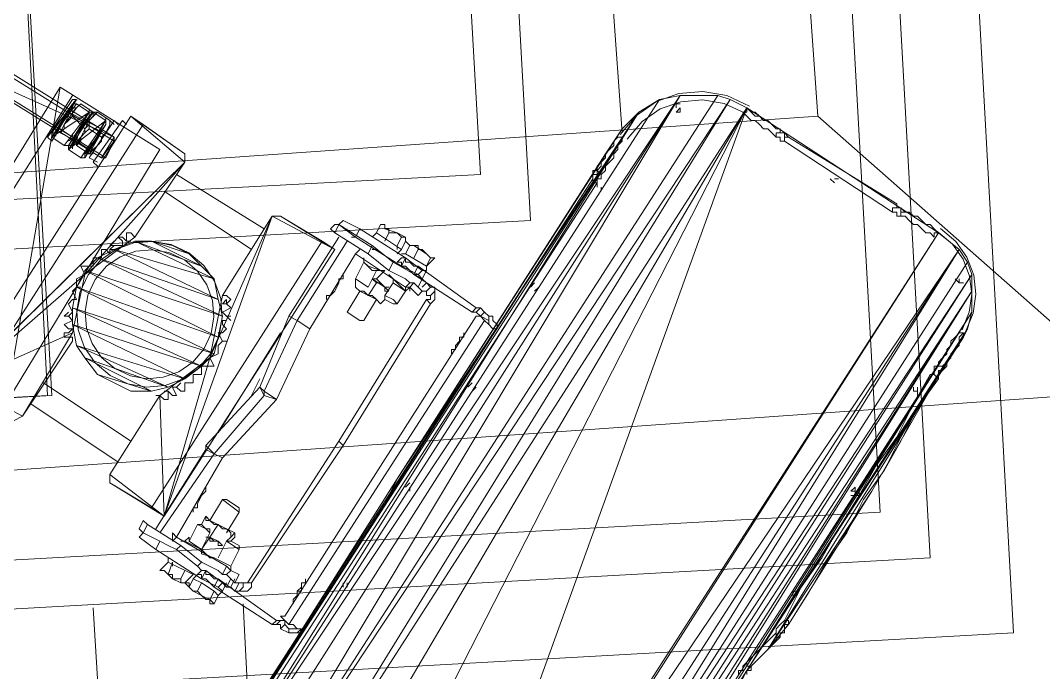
# Paper-space layout '01 Roof Support Layout' of a CAD drawing. Header units: millimetres. Extents: x 5 to 415, y 5 to 292.
# Drawn here: x 251.57 to 266.32, y 62.21 to 71.6 of the extents above; entities that cross this region are included whole.
import ezdxf

# ---------------------------------------------------------------- set-up
doc = ezdxf.new("R2010")
doc.units = ezdxf.units.MM
doc.layers.add('EXISTING', color=7, linetype='Continuous')

# ---------------------------------------------------------------- blocks, each defined once
blk = doc.blocks.new('SHEET_01')
at = {"layer": 'EXISTING', "color": 254, "linetype": 'Continuous', "lineweight": 13}
for p, q in [((263.06, 70.22), (250.58, 248.36)), ((260.24, 69.98), (247.76, 248.18)), ((256.28, 236.78), (265.88, 62.78)), ((255.14, 235.58), (264.68, 63.86)), ((254.48, 234.8), (263.96, 64.52)), ((248.72, 125.66), (252.02, 66.2)), ((257.9, 87.14), (258.92, 68.72)), ((257.24, 86.36), (258.2, 69.38)), ((251.6, 73.28), (251.96, 66.2)), ((250.7, 71.3), (252.92, 69.92)), ((252.92, 69.92), (250.52, 71)), ((250.52, 71), (252.74, 69.62)), ((252.74, 69.62), (250.52, 71)), ((249.92, 67.04), (252.14, 70.64)), ((252.14, 70.64), (249.92, 67.04)), ((251.36, 66.08), (252.14, 70.64)), ((251.48, 70.76), (252.92, 69.86)), ((252.14, 70.64), (253.58, 69.74)), ((250.04, 66.92), (252.32, 70.52)), ((251.36, 70.52), (252.8, 69.62)), ((261.08, 70.52), (253.64, 59.36)), ((253.64, 59.36), (261.08, 70.52)), ((261.08, 70.52), (253.7, 58.94)), ((253.88, 58.52), (261.08, 70.52)), ((261.62, 70.52), (253.88, 58.52)), ((261.061, 70.549), (260.736, 70.433)), ((260.78, 70.46), (261.08, 70.52)), ((261.405, 70.579), (261.061, 70.549)), ((261.08, 70.52), (261.62, 70.52)), ((261.75, 70.52), (261.405, 70.579)), ((261.8, 70.46), (261.62, 70.52)), ((261.62, 70.52), (261.8, 70.46)), ((262.078, 70.367), (261.75, 70.52)), ((252.38, 70.46), (251.96, 69.92)), ((251.96, 69.92), (252.32, 70.46)), ((252.02, 69.86), (252.38, 70.46)), ((252.38, 70.46), (252.02, 69.86)), ((252.02, 69.92), (252.38, 70.4)), ((252.32, 70.4), (252.02, 69.92)), ((252.38, 70.4), (252.02, 69.92)), ((252.02, 69.92), (252.32, 70.4)), ((252.02, 69.98), (252.32, 70.4)), ((252.32, 70.4), (252.02, 69.98)), ((252.08, 69.98), (252.32, 70.4)), ((252.32, 70.4), (252.08, 69.98)), ((252.32, 70.34), (252.2, 70.1)), ((252.2, 70.1), (252.38, 70.34)), ((252.32, 70.46), (252.38, 70.46)), ((252.38, 70.4), (252.32, 70.4)), ((252.324, 70.398), (252.32, 70.376)), ((252.32, 70.376), (252.321, 70.354)), ((252.38, 70.34), (252.32, 70.34)), ((252.38, 70.34), (252.32, 70.28)), ((252.334, 70.418), (252.324, 70.398)), ((252.347, 70.434), (252.334, 70.418)), ((252.365, 70.448), (252.347, 70.434)), ((252.386, 70.457), (252.365, 70.448)), ((252.44, 70.4), (252.38, 70.34)), ((252.38, 70.34), (252.44, 70.4)), ((252.38, 70.4), (252.56, 70.28)), ((252.62, 70.28), (252.44, 70.4)), ((253.64, 59.36), (260.78, 70.46)), ((253.88, 58.52), (261.8, 70.46)), ((261.8, 70.46), (254.24, 58.22)), ((254.24, 58.22), (262.04, 70.34)), ((262.04, 70.34), (254.24, 58.22)), ((262.04, 70.34), (254.72, 57.92)), ((255.44, 57.44), (262.04, 70.34)), ((262.04, 70.34), (257, 56.42)), ((260.736, 70.433), (260.447, 70.234)), ((260.78, 70.46), (260.48, 70.28)), ((260.48, 70.28), (260.78, 70.46)), ((261.087, 70.431), (260.791, 70.326)), ((261.08, 70.4), (261.02, 70.4)), ((261.02, 70.4), (261.02, 70.34)), ((261.02, 70.28), (261.08, 70.34)), ((261.08, 70.34), (261.08, 70.28)), ((261.08, 70.34), (261.08, 70.34)), ((261.4, 70.459), (261.087, 70.431)), ((261.714, 70.405), (261.4, 70.459)), ((262.014, 70.266), (261.714, 70.405)), ((262.04, 70.34), (261.8, 70.46)), ((261.8, 70.46), (262.04, 70.34)), ((264.8, 68.54), (262.04, 70.34)), ((262.04, 70.34), (264.8, 68.54)), ((262.1, 70.28), (262.04, 70.34)), ((262.04, 70.28), (262.04, 70.34)), ((262.04, 70.34), (262.1, 70.28)), ((84.92, 57.74), (263.06, 70.22)), ((253.16, 70.22), (250.7, 66.38)), ((250.7, 66.38), (253.16, 70.22)), ((252.56, 70.28), (252.02, 69.92)), ((252.199, 70.216), (252.175, 70.172)), ((252.228, 70.256), (252.199, 70.216)), ((252.2, 69.8), (252.56, 70.28)), ((252.56, 70.28), (252.2, 69.8)), ((252.261, 70.293), (252.228, 70.256)), ((252.26, 69.74), (252.62, 70.28)), ((252.56, 70.28), (252.26, 69.74)), ((252.62, 70.28), (252.26, 69.74)), ((252.26, 69.8), (252.56, 70.28)), ((252.56, 70.28), (252.26, 69.8)), ((252.26, 70.28), (252.5, 70.16)), ((252.26, 70.16), (252.32, 70.22)), ((252.26, 69.8), (252.56, 70.22)), ((252.56, 70.22), (252.26, 69.8)), ((252.3, 70.325), (252.261, 70.293)), ((252.32, 70.28), (252.32, 70.22)), ((252.32, 70.22), (252.5, 70.04)), ((252.32, 69.8), (252.56, 70.22)), ((252.56, 70.22), (252.32, 69.8)), ((252.494, 70.223), (252.515, 70.232)), ((252.515, 70.232), (252.533, 70.246)), ((252.533, 70.246), (252.546, 70.262)), ((252.546, 70.262), (252.556, 70.282)), ((252.556, 70.282), (252.56, 70.304)), ((252.56, 70.304), (252.558, 70.326)), ((252.56, 70.16), (252.68, 70.28)), ((252.62, 70.28), (252.56, 70.28)), ((252.56, 70.22), (252.56, 70.28)), ((252.62, 70.22), (252.56, 70.16)), ((252.564, 70.218), (252.56, 70.196)), ((252.56, 70.196), (252.561, 70.173)), ((252.574, 70.238), (252.564, 70.218)), ((252.587, 70.254), (252.574, 70.238)), ((252.605, 70.268), (252.587, 70.254)), ((252.626, 70.277), (252.605, 70.268)), ((252.68, 70.28), (252.62, 70.22)), ((252.62, 70.28), (252.62, 70.22)), ((252.68, 70.28), (252.62, 70.28)), ((252.62, 70.28), (252.8, 70.16)), ((252.68, 70.28), (252.86, 70.16)), ((252.8, 70.184), (252.798, 70.206)), ((253.94, 69.56), (253.16, 70.22)), ((253.16, 70.22), (253.94, 69.68)), ((253.16, 70.22), (253.34, 70.1)), ((260.48, 70.28), (253.64, 59.36)), ((253.7, 59.78), (260.48, 70.28)), ((260.48, 70.28), (257, 65)), ((260.447, 70.234), (260.213, 69.958)), ((260.24, 70.04), (260.48, 70.28)), ((260.791, 70.326), (260.528, 70.145)), ((261.08, 70.28), (261.02, 70.28)), ((262.04, 70.22), (261.98, 70.28)), ((261.98, 70.28), (262.04, 70.28)), ((262.1, 70.16), (262.04, 70.22)), ((262.16, 70.28), (262.1, 70.28)), ((262.1, 70.28), (262.16, 70.22)), ((262.22, 70.22), (262.16, 70.28)), ((262.16, 70.22), (262.22, 70.22)), ((262.28, 70.16), (262.22, 70.22)), ((262.22, 70.22), (262.28, 70.16)), ((263.06, 70.22), (267.56, 66.26)), ((253.34, 70.1), (250.88, 66.26)), ((252.14, 69.98), (252.2, 70.1)), ((252.14, 69.98), (252.2, 70.04)), ((252.14, 70.04), (252.32, 69.92)), ((252.158, 70.126), (252.146, 70.077)), ((252.175, 70.172), (252.158, 70.126)), ((252.2, 70.1), (252.26, 70.16)), ((252.2, 70.1), (252.2, 70.04)), ((252.2, 70.04), (252.2, 70.1)), ((252.8, 70.16), (252.26, 69.74)), ((252.412, 70.004), (252.441, 70.044)), ((252.468, 70.076), (252.439, 70.036)), ((252.44, 69.92), (252.56, 70.16)), ((252.56, 70.16), (252.44, 69.92)), ((252.44, 69.62), (252.8, 70.16)), ((252.8, 70.16), (252.44, 69.62)), ((252.441, 70.044), (252.465, 70.088)), ((252.465, 70.088), (252.482, 70.134)), ((252.501, 70.113), (252.468, 70.076)), ((252.482, 70.134), (252.494, 70.183)), ((252.5, 69.62), (252.8, 70.16)), ((252.8, 70.16), (252.5, 69.62)), ((252.5, 70.16), (252.74, 70.04)), ((252.5, 70.04), (252.56, 70.1)), ((252.5, 69.68), (252.8, 70.1)), ((252.8, 70.1), (252.5, 69.68)), ((252.5, 69.62), (252.8, 70.1)), ((252.8, 70.1), (252.5, 69.62)), ((252.5, 69.98), (252.56, 70.04)), ((252.5, 70.04), (252.5, 69.98)), ((252.54, 70.145), (252.501, 70.113)), ((252.92, 70.16), (252.56, 69.62)), ((252.56, 70.1), (252.56, 70.16)), ((252.56, 70.16), (252.56, 70.1)), ((252.56, 70.1), (252.56, 70.04)), ((252.8, 70.1), (252.56, 69.68)), ((252.56, 70.04), (252.74, 69.92)), ((253.04, 70.16), (252.62, 69.56)), ((252.722, 70.014), (252.734, 70.063)), ((252.734, 70.103), (252.755, 70.112)), ((252.755, 70.112), (252.773, 70.125)), ((252.773, 70.125), (252.786, 70.142)), ((252.786, 70.142), (252.796, 70.162)), ((252.796, 70.162), (252.8, 70.184)), ((252.8, 70.16), (252.8, 70.1)), ((252.86, 70.1), (252.8, 69.98)), ((252.86, 70.16), (252.86, 70.1)), ((252.86, 70.16), (252.92, 70.1)), ((252.98, 70.1), (252.92, 70.16)), ((253.1, 70.1), (253.04, 70.16)), ((253.34, 70.1), (253.94, 69.68)), ((260.24, 70.04), (257, 65)), ((257, 65), (260.24, 70.04)), ((260, 69.68), (260.24, 70.04)), ((260.528, 70.145), (260.314, 69.893)), ((262.16, 70.16), (262.1, 70.16)), ((262.22, 70.1), (262.16, 70.16)), ((262.28, 70.04), (262.22, 70.1)), ((262.34, 70.16), (262.28, 70.16)), ((262.28, 70.16), (262.34, 70.16)), ((262.34, 70.04), (262.28, 70.04)), ((262.4, 70.1), (262.34, 70.16)), ((262.34, 70.16), (262.4, 70.1)), ((262.4, 69.98), (262.34, 70.04)), ((262.46, 70.04), (262.4, 70.1)), ((262.4, 70.1), (262.46, 70.04)), ((262.52, 70.04), (262.46, 70.04)), ((262.46, 70.04), (262.52, 70.04)), ((262.52, 70.04), (262.52, 69.98)), ((262.52, 69.98), (262.52, 70.04)), ((251.96, 69.92), (252.02, 69.86)), ((252.02, 69.98), (252.02, 69.98)), ((252.02, 69.92), (252.02, 69.98)), ((252.02, 69.98), (252.08, 69.98)), ((252.02, 69.92), (252.2, 69.8)), ((252.02, 69.92), (252.02, 69.92)), ((252.08, 69.98), (252.08, 69.98)), ((252.084, 69.978), (252.08, 69.956)), ((252.08, 69.956), (252.082, 69.934)), ((252.094, 69.998), (252.084, 69.978)), ((252.107, 70.014), (252.094, 69.998)), ((252.125, 70.028), (252.107, 70.014)), ((252.146, 70.037), (252.125, 70.028)), ((252.38, 69.86), (252.14, 69.98)), ((252.293, 69.886), (252.306, 69.902)), ((252.306, 69.902), (252.316, 69.922)), ((252.316, 69.922), (252.32, 69.944)), ((252.32, 69.944), (252.319, 69.966)), ((252.34, 69.935), (252.379, 69.967)), ((252.379, 69.967), (252.412, 70.004)), ((252.38, 69.8), (252.44, 69.92)), ((252.44, 69.92), (252.38, 69.8)), ((252.44, 69.92), (252.38, 69.86)), ((252.398, 69.946), (252.386, 69.897)), ((252.415, 69.992), (252.398, 69.946)), ((252.439, 70.036), (252.415, 69.992)), ((252.44, 69.92), (252.5, 69.98)), ((252.5, 69.98), (252.44, 69.92)), ((252.44, 69.86), (252.44, 69.92)), ((252.652, 69.884), (252.681, 69.924)), ((252.681, 69.924), (252.705, 69.968)), ((252.705, 69.968), (252.722, 70.014)), ((252.8, 69.98), (252.74, 69.92)), ((252.74, 69.92), (252.74, 69.86)), ((252.74, 69.62), (252.92, 69.92)), ((252.92, 69.92), (252.74, 69.62)), ((252.92, 69.92), (252.92, 69.86)), ((260.18, 69.92), (260.12, 69.86)), ((260.12, 69.86), (260.18, 69.92)), ((260.18, 69.92), (260.24, 69.92)), ((260.24, 69.92), (260.24, 69.86)), ((262.46, 69.92), (262.4, 69.98)), ((262.52, 69.98), (262.46, 69.98)), ((262.46, 69.98), (262.46, 69.92)), ((262.52, 69.92), (262.46, 69.92)), ((262.58, 69.98), (262.52, 69.98)), ((262.52, 69.98), (262.58, 69.98)), ((262.52, 69.86), (262.52, 69.92)), ((262.58, 69.92), (262.58, 69.98)), ((262.58, 69.98), (262.64, 69.92)), ((262.58, 69.86), (262.58, 69.92)), ((262.58, 69.92), (262.64, 69.92)), ((262.64, 69.92), (262.58, 69.92)), ((262.64, 69.92), (264.2, 68.96)), ((264.2, 68.96), (262.64, 69.92)), ((252.2, 69.8), (252.2, 69.8)), ((252.26, 69.8), (252.2, 69.8)), ((252.254, 69.863), (252.275, 69.872)), ((252.26, 69.8), (252.26, 69.8)), ((252.26, 69.74), (252.26, 69.8)), ((252.26, 69.8), (252.32, 69.8)), ((252.32, 69.8), (252.26, 69.8)), ((252.275, 69.872), (252.293, 69.886)), ((252.32, 69.8), (252.32, 69.8)), ((252.324, 69.798), (252.32, 69.776)), ((252.32, 69.776), (252.321, 69.754)), ((252.334, 69.818), (252.324, 69.798)), ((252.347, 69.834), (252.334, 69.818)), ((252.365, 69.848), (252.347, 69.834)), ((252.386, 69.857), (252.365, 69.848)), ((252.38, 69.8), (252.44, 69.86)), ((252.38, 69.8), (252.38, 69.86)), ((252.38, 69.86), (252.56, 69.74)), ((252.56, 69.68), (252.38, 69.8)), ((252.556, 69.742), (252.56, 69.764)), ((252.56, 69.764), (252.558, 69.786)), ((252.58, 69.815), (252.619, 69.847)), ((252.619, 69.847), (252.652, 69.884)), ((252.68, 69.8), (252.62, 69.74)), ((252.74, 69.86), (252.68, 69.8)), ((252.92, 69.86), (252.74, 69.62)), ((252.8, 69.62), (252.92, 69.86)), ((252.92, 69.86), (252.8, 69.62)), ((260.12, 69.8), (260.06, 69.74)), ((260.06, 69.74), (260.12, 69.8)), ((260.12, 69.86), (260.12, 69.8)), ((260.12, 69.8), (260.12, 69.86)), ((260.24, 69.86), (260.18, 69.8)), ((260.18, 69.8), (260.18, 69.74)), ((262.58, 69.86), (262.52, 69.86)), ((264.14, 68.84), (262.58, 69.86)), ((253.58, 69.74), (251.36, 66.08)), ((252.26, 69.74), (252.44, 69.62)), ((252.44, 69.62), (252.44, 69.62)), ((252.5, 69.62), (252.44, 69.62)), ((252.494, 69.683), (252.515, 69.692)), ((252.5, 69.68), (252.5, 69.68)), ((252.56, 69.68), (252.5, 69.68)), ((252.5, 69.68), (252.5, 69.62)), ((252.5, 69.62), (252.5, 69.62)), ((252.515, 69.692), (252.533, 69.706)), ((252.533, 69.706), (252.546, 69.722)), ((252.546, 69.722), (252.556, 69.742)), ((252.62, 69.74), (252.56, 69.68)), ((252.56, 69.68), (252.62, 69.68)), ((252.56, 69.62), (252.68, 69.56)), ((252.74, 69.62), (252.8, 69.62)), ((252.8, 69.62), (252.74, 69.62)), ((253.94, 69.68), (253.94, 69.56)), ((257, 65), (260, 69.68)), ((260, 69.62), (259.94, 69.56)), ((259.94, 69.56), (260, 69.62)), ((260.06, 69.74), (260, 69.68)), ((260, 69.68), (260.06, 69.74)), ((260, 69.68), (260, 69.62)), ((260, 69.62), (260, 69.68)), ((260.12, 69.62), (260.06, 69.56)), ((260.18, 69.74), (260.12, 69.68)), ((260.12, 69.68), (260.12, 69.62)), ((253.94, 69.56), (250.7, 66.38)), ((250.7, 66.38), (253.94, 69.56)), ((252.5, 67.94), (253.94, 69.56)), ((252.62, 69.56), (252.68, 69.5)), ((253.94, 69.56), (253.22, 68.48)), ((259.88, 69.5), (259.94, 69.56)), ((259.94, 69.5), (259.88, 69.44)), ((259.88, 69.44), (259.88, 69.5)), ((259.94, 69.56), (259.94, 69.5)), ((260.06, 69.56), (260, 69.5)), ((260, 69.5), (260, 69.44)), ((258.2, 69.38), (241.22, 68.48)), ((255.08, 68.6), (253.82, 69.38)), ((254.24, 60.62), (259.82, 69.32)), ((254.24, 60.68), (259.82, 69.32)), ((259.88, 69.44), (259.82, 69.44)), ((259.82, 69.44), (259.82, 69.38)), ((259.82, 69.32), (259.82, 69.38)), ((259.82, 69.38), (259.88, 69.38)), ((259.82, 69.38), (259.82, 69.32)), ((259.82, 69.32), (259.82, 69.26)), ((259.88, 69.38), (259.88, 69.44)), ((259.88, 69.44), (259.94, 69.38)), ((259.94, 69.32), (259.88, 69.32)), ((259.88, 69.32), (259.88, 69.26)), ((260, 69.44), (259.94, 69.38)), ((259.94, 69.38), (259.94, 69.32)), ((263.24, 69.32), (263.3, 69.26)), ((263.3, 69.26), (263.24, 69.32)), ((263.36, 69.32), (263.3, 69.32)), ((263.3, 69.32), (263.3, 69.32)), ((259.88, 69.26), (254.3, 60.62)), ((259.82, 69.26), (259.88, 69.26)), ((259.88, 69.26), (259.88, 69.2)), ((259.94, 69.14), (259.94, 69.2)), ((259.94, 69.2), (259.94, 69.2)), ((253.64, 69.14), (254.9, 68.3)), ((264.2, 68.9), (264.14, 68.9)), ((264.14, 68.9), (264.14, 68.84)), ((264.2, 68.96), (264.2, 68.9)), ((264.2, 68.9), (264.2, 68.96)), ((264.2, 68.9), (264.26, 68.9)), ((264.26, 68.9), (264.2, 68.9)), ((264.26, 68.9), (264.26, 68.84)), ((264.32, 68.84), (264.26, 68.9)), ((258.92, 68.72), (240.5, 67.7)), ((255.2, 68.78), (253.64, 64.46)), ((253.64, 64.46), (255.2, 68.78)), ((254.3, 66.74), (255.2, 68.78)), ((255.2, 68.78), (254.48, 67.64)), ((254.48, 67.64), (255.2, 68.78)), ((255.2, 68.78), (256.1, 68.3)), ((255.32, 68.78), (255.2, 68.78)), ((255.2, 68.78), (255.32, 68.78)), ((256.1, 68.3), (255.32, 68.78)), ((255.32, 68.78), (255.92, 68.42)), ((256.16, 68.66), (256.22, 68.72)), ((256.22, 68.72), (256.46, 68.6)), ((264.2, 68.84), (264.14, 68.84)), ((264.2, 68.78), (264.2, 68.84)), ((264.26, 68.78), (264.2, 68.78)), ((264.26, 68.78), (264.26, 68.84)), ((264.26, 68.84), (264.32, 68.84)), ((264.32, 68.78), (264.26, 68.78)), ((264.32, 68.84), (264.38, 68.84)), ((264.38, 68.84), (264.32, 68.84)), ((264.38, 68.72), (264.32, 68.78)), ((264.38, 68.84), (264.44, 68.78)), ((264.44, 68.78), (264.38, 68.84)), ((264.44, 68.66), (264.38, 68.72)), ((264.44, 68.78), (264.5, 68.78)), ((264.5, 68.78), (264.44, 68.78)), ((264.5, 68.78), (264.56, 68.72)), ((264.56, 68.72), (264.5, 68.78)), ((264.56, 68.72), (264.62, 68.66)), ((264.62, 68.66), (264.56, 68.72)), ((256.1, 68.66), (256.04, 68.6)), ((256.04, 68.6), (256.1, 68.54)), ((256.1, 68.54), (256.16, 68.66)), ((256.16, 68.66), (256.1, 68.66)), ((256.4, 68.48), (256.16, 68.66)), ((256.16, 68.66), (256.64, 68.36)), ((256.28, 68.6), (256.28, 68.6)), ((256.46, 68.6), (256.4, 68.48)), ((256.46, 68.6), (257.12, 68.18)), ((256.76, 68.66), (256.7, 68.54)), ((256.82, 68.66), (256.76, 68.66)), ((256.76, 68.66), (256.76, 68.66)), ((256.82, 68.6), (256.82, 68.66)), ((256.88, 68.6), (256.82, 68.6)), ((257, 68.54), (256.82, 68.6)), ((256.88, 68.54), (256.88, 68.6)), ((264.5, 68.66), (264.44, 68.66)), ((264.56, 68.6), (264.5, 68.66)), ((264.62, 68.54), (264.56, 68.6)), ((264.62, 68.66), (264.68, 68.66)), ((264.68, 68.66), (264.62, 68.66)), ((264.68, 68.66), (264.74, 68.6)), ((264.74, 68.6), (264.68, 68.66)), ((264.74, 68.6), (264.8, 68.54)), ((264.8, 68.54), (264.74, 68.6)), ((265.049, 68.419), (264.829, 68.605)), ((253.22, 68.48), (252.5, 67.94)), ((252.86, 68.36), (252.92, 68.42)), ((252.92, 68.3), (253.22, 68.42)), ((253.22, 68.42), (252.92, 68.3)), ((253.04, 68.42), (252.98, 68.48)), ((252.98, 68.48), (253.04, 68.48)), ((253.04, 68.48), (253.1, 68.42)), ((253.04, 68.36), (253.04, 68.42)), ((253.16, 68.54), (253.1, 68.54)), ((253.1, 68.54), (253.1, 68.48)), ((253.1, 68.48), (253.1, 68.42)), ((253.1, 68.42), (253.16, 68.42)), ((253.22, 68.48), (253.16, 68.54)), ((253.473, 68.419), (253.205, 68.396)), ((254.18, 68.06), (253.22, 68.42)), ((253.22, 68.42), (253.46, 68.42)), ((253.22, 68.42), (254.36, 67.88)), ((253.46, 68.42), (253.22, 68.42)), ((255.92, 68.42), (253.46, 64.58)), ((254, 68.24), (253.46, 68.42)), ((253.46, 68.42), (254.18, 68.06)), ((253.76, 68.36), (253.46, 68.42)), ((253.741, 68.373), (253.473, 68.419)), ((255.44, 67.34), (256.16, 68.48)), ((256.28, 68.42), (255.56, 67.28)), ((256.1, 68.3), (255.92, 68.42)), ((256.58, 68.24), (256.1, 68.54)), ((256.4, 68.48), (256.34, 68.48)), ((257.06, 68.06), (256.4, 68.48)), ((256.7, 68.54), (256.64, 68.48)), ((257.06, 68.3), (256.7, 68.54)), ((256.88, 68.54), (256.82, 68.42)), ((256.94, 68.54), (256.88, 68.54)), ((257, 68.54), (256.94, 68.54)), ((257, 56.42), (264.8, 68.54)), ((257.06, 68.48), (257, 68.54)), ((257.12, 68.48), (257, 68.54)), ((257, 68.36), (257.06, 68.48)), ((264.8, 68.54), (257.06, 56.42)), ((257.12, 68.48), (257.06, 68.48)), ((257.06, 68.3), (257.12, 68.42)), ((257.12, 68.42), (257.12, 68.48)), ((257.12, 68.42), (257.18, 68.36)), ((264.68, 68.54), (264.62, 68.54)), ((264.74, 68.48), (264.68, 68.54)), ((264.8, 68.54), (264.74, 68.54)), ((264.74, 68.54), (264.74, 68.48)), ((265.005, 68.379), (264.796, 68.554)), ((265.1, 68.3), (264.8, 68.54)), ((264.8, 68.54), (265.1, 68.3)), ((265.21, 68.191), (265.049, 68.419)), ((252.68, 68.18), (252.92, 68.3)), ((252.92, 68.3), (252.68, 68.18)), ((252.952, 68.305), (252.728, 68.151)), ((252.74, 68.18), (252.74, 68.3)), ((252.74, 68.3), (252.8, 68.3)), ((252.8, 68.3), (252.86, 68.24)), ((252.86, 68.3), (252.92, 68.36)), ((252.92, 68.36), (252.86, 68.36)), ((252.86, 68.24), (252.86, 68.3)), ((252.86, 68.3), (252.86, 68.24)), ((252.86, 68.3), (252.92, 68.3)), ((252.92, 68.3), (252.86, 68.3)), ((252.92, 68.36), (252.98, 68.36)), ((254.36, 67.88), (252.92, 68.3)), ((252.92, 68.3), (254.42, 67.58)), ((253.205, 68.396), (252.952, 68.305)), ((252.98, 68.36), (253.04, 68.36)), ((253.231, 68.278), (253.007, 68.198)), ((253.468, 68.299), (253.231, 68.278)), ((253.706, 68.258), (253.468, 68.299)), ((256.1, 68.3), (253.64, 64.46)), ((253.64, 64.46), (256.1, 68.3)), ((253.996, 68.254), (253.741, 68.373)), ((253.76, 68.36), (254, 68.24)), ((254, 68.24), (253.76, 68.36)), ((256.4, 68.24), (256.46, 68.3)), ((256.64, 68.36), (256.58, 68.24)), ((256.94, 68.12), (256.64, 68.36)), ((256.7, 68.3), (256.64, 68.3)), ((257, 68.36), (257, 68.3)), ((257, 68.3), (257, 68.36)), ((257, 68.24), (257.06, 68.3)), ((257.06, 56.42), (265.1, 68.3)), ((257.18, 68.36), (257.12, 68.24)), ((257.18, 68.36), (257.24, 68.36)), ((257.24, 68.36), (257.18, 68.36)), ((257.18, 68.36), (257.18, 68.36)), ((257.24, 68.36), (257.3, 68.36)), ((257.42, 68.24), (257.24, 68.36)), ((257.24, 68.18), (257.3, 68.3)), ((257.3, 68.36), (257.3, 68.3)), ((257.3, 68.3), (257.36, 68.3)), ((265.1, 68.3), (257.36, 56.3)), ((257.36, 68.3), (257.42, 68.24)), ((257.6, 56.24), (265.1, 68.3)), ((265.157, 68.163), (265.005, 68.379)), ((265.1, 68.3), (265.22, 68.12)), ((252.5, 68), (252.68, 68.18)), ((252.68, 68.18), (252.5, 68)), ((252.728, 68.151), (252.546, 67.936)), ((252.62, 68.06), (252.62, 68.18)), ((252.62, 68.18), (252.74, 68.18)), ((254.42, 67.58), (252.68, 68.18)), ((252.68, 68.18), (254.48, 67.34)), ((253.007, 68.198), (252.808, 68.062)), ((253.932, 68.153), (253.706, 68.258)), ((254.122, 67.992), (253.932, 68.153)), ((254.211, 68.072), (253.996, 68.254)), ((254.18, 68.06), (254, 68.24)), ((255.74, 67.16), (256.4, 68.24)), ((257.12, 67.76), (256.4, 68.24)), ((256.52, 68.18), (256.52, 68.12)), ((256.58, 68.24), (256.88, 68)), ((256.88, 68.18), (256.88, 68.18)), ((257, 68.12), (257.06, 68.18)), ((257.12, 68.24), (257.06, 68.24)), ((257.06, 68.18), (257.12, 68.18)), ((257.12, 68.18), (257.06, 68.06)), ((257.42, 68.06), (257.12, 68.24)), ((257.12, 68.18), (257.12, 68.12)), ((257.36, 68), (257.12, 68.18)), ((257.48, 68.18), (257.42, 68.24)), ((257.42, 68.24), (257.48, 68.18)), ((257.42, 68.06), (257.54, 68.18)), ((257.48, 68.18), (257.42, 68.06)), ((257.54, 68.18), (257.48, 68.18)), ((265.25, 67.919), (265.157, 68.163)), ((265.308, 67.934), (265.21, 68.191)), ((252.38, 67.76), (252.5, 68)), ((252.5, 68), (252.38, 67.76)), ((252.5, 67.94), (252.44, 68.06)), ((252.44, 68.06), (252.5, 68.06)), ((252.5, 68.06), (252.62, 68.06)), ((254.48, 67.34), (252.5, 68)), ((252.5, 68), (254.42, 67.04)), ((252.808, 68.062), (252.647, 67.872)), ((254.258, 67.793), (254.122, 67.992)), ((254.36, 67.88), (254.18, 68.06)), ((254.365, 67.848), (254.211, 68.072)), ((256.52, 68.12), (256.4, 67.88)), ((256.64, 68), (256.52, 68.12)), ((256.52, 68.12), (256.58, 68.06)), ((256.58, 68.06), (256.76, 68)), ((256.58, 67.76), (256.7, 68)), ((256.7, 68), (256.64, 68)), ((256.7, 68), (256.76, 68)), ((256.82, 68), (256.7, 67.88)), ((256.76, 68), (256.82, 68)), ((256.88, 68), (256.94, 68.12)), ((257.12, 67.88), (256.88, 68)), ((257.36, 67.88), (256.94, 68.12)), ((257.06, 68.12), (257, 68.12)), ((257.06, 68.06), (257.06, 68.12)), ((257.12, 68.06), (257.06, 68.06)), ((257.06, 68.06), (257.06, 68.06)), ((257.06, 68.06), (257.3, 67.94)), ((257.12, 68.12), (257.18, 68.12)), ((257.18, 68), (257.12, 68.06)), ((257.18, 68.12), (257.24, 68.06)), ((257.24, 67.94), (257.18, 68)), ((257.3, 68.06), (257.24, 67.94)), ((257.24, 68.06), (257.3, 68.06)), ((258.14, 67.46), (257.3, 68.06)), ((257.3, 67.94), (257.36, 68)), ((257.36, 67.88), (257.42, 68)), ((257.42, 68), (257.36, 68)), ((257.42, 68), (257.42, 68.06)), ((265.22, 68.12), (257.6, 56.24)), ((265.28, 67.94), (265.22, 68.12)), ((265.22, 68.12), (265.28, 67.94)), ((250.7, 66.38), (252.5, 67.94)), ((252.5, 67.94), (252.32, 67.1)), ((252.38, 67.88), (252.5, 67.94)), ((252.38, 67.76), (252.38, 67.88)), ((252.546, 67.936), (252.427, 67.681)), ((252.647, 67.872), (252.541, 67.646)), ((254.42, 67.58), (254.36, 67.88)), ((254.456, 67.595), (254.365, 67.848)), ((256.16, 67.82), (256.16, 67.88)), ((256.16, 67.88), (256.22, 67.88)), ((256.22, 67.88), (256.16, 67.88)), ((256.22, 67.88), (256.22, 67.94)), ((256.4, 67.88), (256.58, 67.76)), ((256.4, 67.88), (256.4, 67.76)), ((256.64, 67.88), (256.7, 67.88)), ((256.82, 67.76), (256.64, 67.88)), ((256.64, 67.88), (256.82, 67.76)), ((256.64, 67.88), (256.7, 67.82)), ((256.7, 67.88), (256.76, 67.82)), ((256.88, 67.94), (256.94, 67.88)), ((257, 67.82), (256.94, 67.88)), ((256.94, 67.88), (256.94, 67.82)), ((257.18, 67.82), (257.12, 67.88)), ((257.24, 67.94), (258.08, 67.4)), ((257.24, 67.94), (257.3, 67.94)), ((257.3, 67.94), (257.36, 67.88)), ((257.3, 67.76), (257.36, 67.88)), ((257.42, 67.82), (257.36, 67.88)), ((257.36, 67.88), (257.36, 67.88)), ((257.6, 56.24), (265.28, 67.94)), ((265.28, 67.94), (257.84, 56.3)), ((265.04, 67.88), (265.1, 67.82)), ((265.1, 67.82), (265.04, 67.88)), ((265.1, 67.82), (265.1, 67.88)), ((265.28, 67.66), (265.25, 67.919)), ((265.28, 67.7), (265.28, 67.94)), ((265.28, 67.94), (265.28, 67.7)), ((265.34, 67.66), (265.308, 67.934)), ((252.32, 67.7), (252.38, 67.76)), ((252.32, 67.46), (252.38, 67.76)), ((252.38, 67.76), (252.32, 67.46)), ((252.38, 67.58), (252.32, 67.7)), ((252.38, 67.76), (252.44, 67.76)), ((252.44, 67.76), (252.38, 67.76)), ((254.42, 67.04), (252.38, 67.76)), ((252.38, 67.76), (254.36, 66.8)), ((252.427, 67.681), (252.381, 67.413)), ((254.338, 67.569), (254.258, 67.793)), ((256.04, 67.64), (256.1, 67.7)), ((256.1, 67.7), (256.16, 67.82)), ((256.46, 67.7), (256.28, 67.4)), ((256.4, 67.76), (256.46, 67.7)), ((256.46, 67.7), (256.4, 67.76)), ((256.7, 67.58), (256.46, 67.7)), ((256.46, 67.7), (256.52, 67.7)), ((256.52, 67.7), (256.58, 67.64)), ((256.58, 67.64), (256.7, 67.82)), ((256.7, 67.82), (256.76, 67.82)), ((256.76, 67.82), (256.82, 67.76)), ((256.94, 67.82), (256.82, 67.64)), ((256.82, 67.76), (256.88, 67.76)), ((256.82, 67.76), (256.88, 67.7)), ((256.88, 67.7), (256.82, 67.76)), ((256.82, 67.76), (256.82, 67.7)), ((256.82, 67.7), (256.88, 67.7)), ((256.94, 67.82), (257.12, 67.7)), ((257.12, 67.7), (257, 67.82)), ((257, 67.52), (257.12, 67.7)), ((257.18, 67.82), (257.12, 67.76)), ((257.12, 67.7), (257.18, 67.76)), ((257.12, 67.7), (257.12, 67.76)), ((257.12, 67.76), (257.18, 67.76)), ((257.18, 67.76), (257.24, 67.82)), ((257.24, 67.82), (257.18, 67.82)), ((257.18, 67.76), (257.18, 67.7)), ((257.18, 67.7), (257.18, 67.76)), ((257.18, 67.76), (257.3, 67.64)), ((257.36, 67.7), (257.24, 67.82)), ((257.3, 67.64), (257.36, 67.7)), ((257.36, 67.76), (257.42, 67.82)), ((257.36, 67.7), (257.42, 67.7)), ((257.48, 67.76), (257.42, 67.82)), ((257.42, 67.7), (257.48, 67.76)), ((257.42, 67.64), (257.42, 67.7)), ((257.54, 67.76), (257.48, 67.76)), ((257.48, 67.64), (257.54, 67.7)), ((257.54, 67.7), (257.54, 67.76)), ((257.54, 67.64), (257.54, 67.7)), ((257.84, 56.3), (265.28, 67.7)), ((265.28, 67.7), (258.08, 56.36)), ((258.26, 56.48), (265.28, 67.7)), ((258.98, 67.82), (258.92, 67.76)), ((258.98, 67.7), (259.04, 67.76)), ((258.98, 67.76), (258.98, 67.76)), ((265.16, 67.82), (265.1, 67.82)), ((265.1, 67.82), (265.1, 67.82)), ((265.28, 67.7), (265.28, 67.4)), ((252.26, 67.52), (252.32, 67.58)), ((252.32, 67.58), (252.38, 67.58)), ((252.541, 67.646), (252.501, 67.408)), ((254.48, 67.64), (254.3, 66.74)), ((254.359, 67.332), (254.338, 67.569)), ((254.48, 67.34), (254.42, 67.58)), ((254.479, 67.327), (254.456, 67.595)), ((254.54, 67.64), (254.48, 67.64)), ((254.54, 67.58), (254.48, 67.52)), ((254.54, 67.64), (254.6, 67.58)), ((254.6, 67.58), (254.54, 67.52)), ((254.54, 67.52), (254.54, 67.58)), ((255.98, 67.58), (255.98, 67.64)), ((255.98, 67.64), (256.04, 67.64)), ((256.16, 65.54), (257.42, 67.58)), ((256.52, 67.28), (256.7, 67.58)), ((256.64, 67.64), (256.58, 67.64)), ((256.7, 67.58), (256.64, 67.64)), ((256.76, 67.52), (256.7, 67.58)), ((256.82, 67.58), (256.76, 67.52)), ((256.82, 67.64), (256.82, 67.58)), ((256.82, 67.64), (256.94, 67.58)), ((256.82, 67.58), (256.94, 67.52)), ((256.94, 67.58), (257, 67.52)), ((257.48, 67.64), (257.42, 67.64)), ((257.42, 67.58), (257.48, 67.52)), ((257.42, 67.58), (257.48, 67.58)), ((257.48, 67.58), (257.48, 67.64)), ((257.48, 67.52), (257.54, 67.58)), ((257.54, 67.58), (257.54, 67.64)), ((265.245, 67.399), (265.28, 67.66)), ((265.303, 67.383), (265.34, 67.66)), ((252.2, 67.34), (252.26, 67.4)), ((252.32, 67.4), (252.26, 67.52)), ((252.26, 67.34), (252.32, 67.4)), ((254.36, 66.8), (252.32, 67.46)), ((252.32, 67.46), (254.18, 66.62)), ((252.32, 67.22), (252.32, 67.46)), ((252.32, 67.46), (252.32, 67.22)), ((252.381, 67.413), (252.404, 67.145)), ((252.501, 67.408), (252.522, 67.171)), ((254.48, 67.52), (254.54, 67.52)), ((254.6, 67.46), (254.48, 67.4)), ((254.48, 67.4), (254.54, 67.34)), ((254.54, 67.52), (254.6, 67.46)), ((257.48, 67.52), (256.22, 65.48)), ((256.28, 67.4), (256.46, 67.28)), ((256.94, 67.52), (257, 67.52)), ((258.08, 67.4), (258.14, 67.46)), ((258.14, 67.4), (258.08, 67.4)), ((258.2, 67.46), (258.14, 67.4)), ((258.14, 67.46), (258.2, 67.46)), ((258.14, 67.4), (258.2, 67.34)), ((258.26, 67.4), (258.2, 67.46)), ((258.2, 67.34), (258.26, 67.4)), ((265.28, 67.4), (258.26, 56.48)), ((258.32, 67.34), (258.26, 67.4)), ((258.44, 56.66), (265.28, 67.4)), ((265.28, 67.4), (258.44, 56.66)), ((262.04, 62.24), (265.28, 67.4)), ((265.14, 67.147), (265.245, 67.399)), ((265.28, 67.4), (265.22, 67.16)), ((252.26, 67.34), (252.2, 67.34)), ((252.2, 67.22), (252.32, 67.28)), ((252.32, 67.28), (252.26, 67.34)), ((254.318, 67.094), (254.359, 67.332)), ((254.42, 67.04), (254.48, 67.34)), ((254.433, 67.059), (254.479, 67.327)), ((254.54, 67.28), (254.48, 67.28)), ((254.48, 67.28), (254.48, 67.22)), ((254.54, 67.34), (254.6, 67.34)), ((254.6, 67.34), (254.54, 67.34)), ((254.54, 67.34), (254.6, 67.28)), ((254.6, 67.28), (254.54, 67.34)), ((255.02, 66.32), (255.44, 67.34)), ((255.08, 66.26), (255.56, 67.28)), ((255.38, 63.02), (258.14, 67.34)), ((255.44, 67.34), (255.56, 67.28)), ((255.56, 67.28), (255.44, 67.34)), ((255.44, 67.34), (255.44, 67.34)), ((258.26, 67.28), (255.44, 62.9)), ((255.56, 67.28), (255.74, 67.16)), ((255.56, 67.28), (255.56, 67.28)), ((256.46, 67.28), (256.52, 67.28)), ((258.14, 67.34), (258.2, 67.34)), ((258.2, 67.34), (258.26, 67.28)), ((258.32, 67.28), (258.2, 67.34)), ((258.32, 67.22), (258.26, 67.28)), ((258.32, 67.28), (258.32, 67.34)), ((258.32, 67.34), (258.38, 67.34)), ((258.32, 67.22), (258.32, 67.28)), ((258.38, 67.34), (258.38, 67.28)), ((258.38, 67.28), (258.44, 67.22)), ((265.192, 67.117), (265.303, 67.383)), ((252.32, 67.1), (250.7, 66.38)), ((251.6, 65.9), (252.32, 67.1)), ((252.32, 67.1), (251.6, 65.9)), ((252.26, 67.16), (252.2, 67.22)), ((252.2, 67.04), (252.2, 67.1)), ((252.2, 67.1), (252.26, 67.1)), ((252.26, 67.1), (252.32, 67.16)), ((252.32, 67.16), (252.26, 67.16)), ((254.18, 66.62), (252.32, 67.22)), ((252.32, 67.22), (253.94, 66.44)), ((252.38, 66.92), (252.32, 67.22)), ((252.32, 67.22), (252.38, 66.92)), ((252.404, 67.145), (252.495, 66.892)), ((252.522, 67.171), (252.602, 66.947)), ((254.213, 66.868), (254.318, 67.094)), ((255.32, 67.1), (254.42, 65.66)), ((254.48, 67.1), (254.42, 67.1)), ((254.42, 67.1), (254.48, 66.98)), ((254.48, 67.22), (254.54, 67.16)), ((254.54, 67.16), (254.48, 67.1)), ((255.74, 67.16), (255.26, 66.14)), ((255.74, 67.16), (255.74, 67.16)), ((257.96, 67.1), (257.96, 67.1)), ((257.96, 67.1), (257.96, 67.04)), ((258.38, 67.16), (258.32, 67.22)), ((258.44, 67.16), (258.38, 67.16)), ((258.44, 67.22), (258.44, 67.22)), ((258.44, 67.22), (258.44, 67.16)), ((265.22, 67.16), (262.04, 62.24)), ((262.04, 62.24), (265.22, 67.16)), ((265.04, 67.04), (265.1, 67.1)), ((265.1, 67.1), (265.16, 67.1)), ((265.16, 67.1), (265.1, 67.04)), ((265.22, 67.16), (265.16, 67.04)), ((265.16, 67.04), (265.16, 67.1)), ((252.32, 66.98), (251.6, 65.9)), ((252.32, 67.04), (252.2, 67.04)), ((252.32, 67.04), (252.32, 66.98)), ((252.602, 66.947), (252.738, 66.748)), ((254.314, 66.804), (254.433, 67.059)), ((254.36, 66.8), (254.42, 67.04)), ((254.48, 66.98), (254.42, 66.92)), ((254.48, 66.98), (254.54, 66.98)), ((254.54, 66.98), (254.48, 66.98)), ((257.9, 66.98), (257.84, 66.92)), ((257.84, 66.92), (257.9, 66.98)), ((257.96, 67.04), (257.9, 67.04)), ((257.9, 67.04), (257.9, 66.98)), ((257.9, 66.98), (257.9, 67.04)), ((262.04, 62.24), (265.16, 67.04)), ((265.16, 67.04), (264.74, 66.38)), ((264.98, 66.98), (265.04, 67.04)), ((264.98, 66.92), (264.98, 66.98)), ((265.1, 67.04), (265.1, 66.92)), ((265.1, 66.98), (265.16, 67.04)), ((265.1, 66.92), (265.1, 66.98)), ((253.94, 66.44), (252.38, 66.92)), ((252.38, 66.92), (253.7, 66.32)), ((252.5, 66.74), (252.38, 66.92)), ((252.38, 66.92), (252.5, 66.74)), ((252.495, 66.892), (252.649, 66.668)), ((254.052, 66.678), (254.213, 66.868)), ((254.132, 66.589), (254.314, 66.804)), ((254.18, 66.62), (254.36, 66.8)), ((254.42, 66.8), (254.3, 66.74)), ((254.42, 66.92), (254.42, 66.8)), ((257.84, 66.86), (257.78, 66.86)), ((257.78, 66.86), (257.78, 66.8)), ((257.78, 66.8), (257.78, 66.86)), ((257.84, 66.92), (257.84, 66.86)), ((264.86, 66.74), (264.92, 66.8)), ((264.92, 66.86), (264.98, 66.92)), ((264.92, 66.8), (264.92, 66.86)), ((265.04, 66.86), (264.98, 66.8)), ((264.98, 66.8), (265.04, 66.86)), ((264.98, 66.8), (264.98, 66.74)), ((264.98, 66.74), (264.98, 66.8)), ((265.1, 66.92), (265.04, 66.86)), ((265.04, 66.86), (265.1, 66.92)), ((253.7, 66.32), (252.5, 66.74)), ((252.5, 66.74), (253.46, 66.26)), ((252.68, 66.5), (252.5, 66.74)), ((252.5, 66.74), (252.68, 66.5)), ((252.649, 66.668), (252.864, 66.486)), ((252.738, 66.748), (252.928, 66.587)), ((254.3, 66.74), (253.58, 66.2)), ((253.64, 64.46), (254.3, 66.74)), ((253.853, 66.542), (254.052, 66.678)), ((254.3, 66.74), (254.36, 66.62)), ((264.8, 66.68), (264.86, 66.74)), ((264.8, 66.62), (264.8, 66.68)), ((264.92, 66.68), (264.86, 66.62)), ((264.98, 66.74), (264.92, 66.68)), ((264.92, 66.68), (264.98, 66.74)), ((264.92, 66.62), (264.92, 66.68)), ((253.46, 66.26), (252.68, 66.5)), ((252.68, 66.5), (253.16, 66.26)), ((253.16, 66.26), (252.68, 66.5)), ((252.68, 66.5), (252.92, 66.38)), ((252.928, 66.587), (253.154, 66.482)), ((253.629, 66.462), (253.853, 66.542)), ((253.907, 66.435), (254.132, 66.589)), ((253.94, 66.44), (254.18, 66.62)), ((254.18, 66.5), (254.06, 66.5)), ((254.06, 66.5), (254.06, 66.38)), ((254.24, 66.62), (254.18, 66.62)), ((254.18, 66.62), (254.18, 66.5)), ((254.3, 66.62), (254.24, 66.62)), ((254.36, 66.62), (254.3, 66.62)), ((264.44, 66.08), (264.68, 66.5)), ((264.68, 66.5), (264.74, 66.5)), ((264.74, 66.56), (264.74, 66.62)), ((264.74, 66.62), (264.8, 66.62)), ((264.74, 66.5), (264.74, 66.56)), ((264.74, 66.5), (264.8, 66.44)), ((264.8, 66.62), (264.86, 66.62)), ((264.86, 66.56), (264.8, 66.56)), ((264.8, 66.56), (264.8, 66.5)), ((264.86, 66.56), (264.8, 66.5)), ((264.8, 66.5), (264.8, 66.44)), ((264.86, 66.62), (264.86, 66.56)), ((264.86, 66.56), (264.92, 66.62)), ((250.7, 66.38), (251.6, 65.9)), ((253.16, 65.54), (251.9, 66.38)), ((252.864, 66.486), (253.119, 66.367)), ((252.92, 66.38), (253.16, 66.26)), ((253.119, 66.367), (253.387, 66.321)), ((253.154, 66.482), (253.392, 66.441)), ((253.392, 66.441), (253.629, 66.462)), ((253.655, 66.344), (253.907, 66.435)), ((253.7, 66.32), (253.94, 66.44)), ((253.82, 66.32), (253.88, 66.38)), ((254, 66.38), (253.94, 66.38)), ((253.94, 66.38), (253.94, 66.32)), ((254.06, 66.38), (254, 66.38)), ((255.02, 66.44), (254.9, 66.2)), ((258.08, 66.38), (258.02, 66.32)), ((262.04, 62.24), (264.74, 66.38)), ((264.74, 66.38), (262.34, 62.54)), ((264.74, 66.38), (263.84, 64.82)), ((264.8, 66.44), (264.5, 66.02)), ((253.16, 66.26), (253.46, 66.26)), ((253.387, 66.321), (253.655, 66.344)), ((253.46, 66.26), (253.7, 66.32)), ((253.7, 66.26), (253.64, 66.26)), ((253.7, 66.26), (253.7, 66.14)), ((253.76, 66.2), (253.7, 66.26)), ((253.76, 66.32), (253.82, 66.2)), ((253.76, 66.32), (253.82, 66.32)), ((253.88, 66.26), (253.82, 66.32)), ((253.94, 66.26), (253.88, 66.26)), ((253.94, 66.32), (253.94, 66.26)), ((255.02, 66.32), (254.24, 65.48)), ((255.02, 66.32), (255.08, 66.2)), ((255.08, 66.26), (255.02, 66.32)), ((255.26, 66.14), (255.08, 66.26)), ((255.08, 66.2), (255.08, 66.26)), ((258.08, 66.26), (258.14, 66.32)), ((258.08, 66.32), (258.08, 66.32)), ((259.1, 65.66), (267.56, 66.26)), ((264.44, 66.32), (264.44, 66.32)), ((264.44, 66.26), (264.44, 66.32)), ((264.44, 66.26), (264.44, 66.26)), ((264.5, 66.26), (264.44, 66.26)), ((264.5, 66.32), (264.5, 66.26)), ((264.5, 66.2), (264.5, 66.26)), ((264.5, 66.26), (264.5, 66.26)), ((252.02, 66.2), (247.7, 65.96)), ((251.96, 66.2), (247.7, 65.96)), ((251.72, 66.08), (252.98, 65.24)), ((252.86, 65.06), (253.58, 66.2)), ((253.58, 66.2), (252.86, 65.06)), ((253.58, 66.2), (253.52, 66.2)), ((253.58, 66.2), (253.64, 64.46)), ((253.64, 66.14), (253.58, 66.2)), ((253.7, 66.14), (253.64, 66.14)), ((253.82, 66.2), (253.76, 66.2)), ((254.36, 65.36), (255.08, 66.2)), ((254.48, 65.3), (255.26, 66.14)), ((255.08, 66.2), (255.26, 66.14)), ((264.2, 65.6), (264.44, 66.08)), ((264.5, 66.02), (264.26, 65.6)), ((264.5, 66.02), (264.26, 65.54)), ((251.6, 65.9), (251.48, 65.84)), ((259.1, 65.66), (80.96, 53.18)), ((254.24, 65.48), (254.36, 65.36)), ((254.24, 65.48), (254.24, 65.42)), ((256.16, 65.54), (254.84, 63.5)), ((254.9, 63.5), (256.22, 65.48)), ((256.22, 65.48), (256.16, 65.54)), ((263.9, 65.18), (264.2, 65.6)), ((264.26, 65.6), (264.02, 65.12)), ((264.26, 65.54), (264.02, 65.12)), ((254.24, 65.42), (253.52, 64.28)), ((253.58, 64.22), (254.36, 65.36)), ((254.36, 65.36), (254.24, 65.42)), ((254.48, 65.3), (254.36, 65.36)), ((254.36, 65.36), (254.48, 65.3)), ((254.36, 65.36), (254.36, 65.36)), ((253.82, 64.16), (254.48, 65.3)), ((254.48, 65.3), (254.48, 65.3)), ((263.66, 64.76), (263.9, 65.18)), ((253.64, 64.46), (252.86, 65.06)), ((252.86, 65.06), (252.86, 64.94)), ((252.86, 64.94), (252.86, 65.06)), ((264.02, 65.12), (263.72, 64.7)), ((252.86, 64.94), (253.64, 64.46)), ((253.46, 64.58), (252.86, 64.94)), ((257, 65), (253.7, 59.78)), ((254.24, 64.82), (254.24, 64.88)), ((256.82, 64.64), (257, 65)), ((257.18, 64.94), (257.12, 64.88)), ((257.18, 64.82), (257.18, 64.88)), ((257.18, 64.88), (257.18, 64.88)), ((263.54, 64.82), (263.6, 64.88)), ((263.6, 64.88), (263.6, 64.82)), ((254.12, 64.64), (254.18, 64.76)), ((254.18, 64.76), (254.24, 64.82)), ((262.34, 62.54), (263.84, 64.82)), ((263.84, 64.82), (262.64, 62.9)), ((263.36, 64.28), (263.66, 64.76)), ((263.54, 64.82), (263.6, 64.82)), ((263.6, 64.76), (263.54, 64.76)), ((263.6, 64.82), (263.6, 64.76)), ((263.6, 64.82), (263.6, 64.82)), ((263.6, 64.76), (263.66, 64.76)), ((263.66, 64.76), (263.66, 64.82)), ((253.7, 59.78), (256.82, 64.64)), ((254.12, 64.58), (254.12, 64.64)), ((254.18, 60.56), (256.82, 64.64)), ((254.48, 64.7), (254.3, 64.4)), ((254.54, 64.7), (254.48, 64.7)), ((254.72, 64.52), (254.48, 64.7)), ((254.72, 64.58), (254.54, 64.7)), ((263.72, 64.7), (263.48, 64.22)), ((263.96, 64.52), (93.62, 55.1)), ((253.46, 64.58), (253.64, 64.46)), ((254.06, 64.52), (254.06, 64.58)), ((254.06, 64.58), (254.12, 64.58)), ((254.24, 64.46), (254.18, 64.34)), ((254.3, 64.4), (254.24, 64.46)), ((254.24, 64.4), (254.24, 64.46)), ((254.54, 64.22), (254.72, 64.52)), ((254.72, 64.52), (254.72, 64.58)), ((253.28, 64.28), (253.34, 64.4)), ((253.34, 64.4), (253.4, 64.34)), ((253.4, 64.34), (253.34, 64.22)), ((253.4, 64.34), (253.88, 64.04)), ((254.12, 64.34), (254, 64.1)), ((254.18, 64.34), (254.12, 64.34)), ((254.24, 64.28), (254.12, 64.34)), ((254.24, 64.28), (254.18, 64.34)), ((254.3, 64.4), (254.24, 64.4)), ((254.36, 64.34), (254.3, 64.4)), ((254.54, 64.28), (254.3, 64.4)), ((254.3, 64.16), (254.42, 64.34)), ((254.42, 64.34), (254.36, 64.34)), ((254.42, 64.34), (254.48, 64.28)), ((253.34, 64.22), (253.28, 64.28)), ((253.34, 64.22), (253.28, 64.16)), ((253.28, 64.16), (253.52, 63.98)), ((253.34, 64.22), (253.58, 64.1)), ((253.76, 64.1), (253.76, 64.22)), ((253.76, 64.22), (253.82, 64.16)), ((253.82, 64.16), (253.76, 64.1)), ((254.54, 63.74), (253.82, 64.16)), ((254, 64.16), (253.94, 64.1)), ((254, 64.1), (254, 64.16)), ((254.18, 63.98), (254.3, 64.22)), ((254.18, 63.98), (254.3, 64.16)), ((254.3, 64.28), (254.24, 64.28)), ((254.3, 64.22), (254.24, 64.28)), ((254.3, 64.16), (254.24, 64.16)), ((254.3, 64.22), (254.3, 64.28)), ((254.3, 64.16), (254.3, 64.1)), ((254.42, 64.1), (254.3, 64.16)), ((254.3, 64.16), (254.42, 64.1)), ((254.36, 64.1), (254.3, 64.16)), ((254.48, 64.28), (254.54, 64.28)), ((254.66, 64.22), (254.54, 64.28)), ((254.54, 64.28), (254.6, 64.22)), ((254.6, 64.16), (254.54, 64.1)), ((254.6, 64.16), (254.66, 64.22)), ((254.6, 64.22), (254.6, 64.16)), ((254.6, 64.1), (254.66, 64.16)), ((254.66, 64.22), (254.66, 64.16)), ((254.66, 64.16), (254.66, 64.22)), ((263.12, 63.86), (263.36, 64.28)), ((263.48, 64.22), (263.18, 63.8)), ((253.52, 63.98), (253.58, 64.1)), ((253.58, 64.1), (253.7, 64.04)), ((253.7, 64.04), (253.82, 63.98)), ((253.88, 64.04), (253.82, 63.98)), ((253.94, 64.1), (253.88, 64.1)), ((254.18, 63.8), (253.88, 64.04)), ((253.94, 64.1), (254.18, 63.98)), ((254.18, 63.98), (254, 64.1)), ((254.3, 64.1), (254.42, 64.1)), ((254.42, 64.1), (254.36, 64.1)), ((254.54, 64.1), (254.42, 63.86)), ((254.42, 64.04), (254.42, 64.1)), ((254.42, 64.1), (254.48, 64.04)), ((254.48, 64.04), (254.42, 64.1)), ((254.42, 64.1), (254.42, 64.04)), ((254.48, 64.04), (254.42, 64.04)), ((254.42, 64.04), (254.48, 64.04)), ((254.6, 64.1), (254.54, 64.1)), ((254.72, 63.98), (254.54, 64.1)), ((254.72, 64.04), (254.6, 64.1)), ((254.72, 63.98), (254.72, 64.04)), ((264.68, 63.86), (92.96, 54.32)), ((254.18, 63.56), (253.52, 63.98)), ((253.7, 63.86), (253.7, 63.8)), ((253.82, 63.98), (254.12, 63.74)), ((254.18, 63.92), (254.18, 63.98)), ((254.3, 63.86), (254.18, 63.98)), ((254.18, 63.92), (254.36, 63.86)), ((254.3, 63.86), (254.36, 63.86)), ((254.36, 63.86), (254.3, 63.86)), ((254.6, 63.74), (254.36, 63.86)), ((254.36, 63.86), (254.6, 63.74)), ((254.6, 63.74), (254.72, 63.98)), ((262.82, 63.44), (263.12, 63.86)), ((253.7, 63.8), (253.58, 63.68)), ((253.7, 63.8), (254.06, 63.62)), ((253.76, 63.8), (253.7, 63.62)), ((253.76, 63.8), (253.76, 63.74)), ((253.76, 63.74), (253.76, 63.8)), ((254.12, 63.74), (254.18, 63.8)), ((254.12, 63.74), (254.18, 63.68)), ((254.18, 63.8), (254.42, 63.68)), ((254.54, 63.74), (254.48, 63.62)), ((254.6, 63.68), (254.54, 63.74)), ((254.6, 63.68), (254.6, 63.74)), ((263.18, 63.8), (262.94, 63.38)), ((253.64, 63.68), (253.58, 63.68)), ((253.58, 63.68), (253.64, 63.68)), ((253.76, 63.56), (253.64, 63.68)), ((253.64, 63.68), (253.7, 63.62)), ((253.7, 63.62), (253.76, 63.62)), ((253.76, 63.62), (253.76, 63.56)), ((253.76, 63.56), (253.88, 63.5)), ((253.82, 63.56), (253.76, 63.56)), ((253.88, 63.56), (253.82, 63.56)), ((253.88, 63.56), (253.94, 63.68)), ((253.88, 63.5), (253.88, 63.56)), ((253.94, 63.5), (254.06, 63.62)), ((254.06, 63.56), (254, 63.44)), ((254.12, 63.62), (254.06, 63.56)), ((254.06, 63.56), (254.18, 63.5)), ((254.12, 63.62), (254.18, 63.68)), ((254.18, 63.62), (254.12, 63.62)), ((254.18, 63.68), (254.24, 63.68)), ((254.24, 63.68), (254.18, 63.56)), ((254.18, 63.56), (254.18, 63.62)), ((254.24, 63.56), (254.18, 63.56)), ((254.18, 63.56), (254.42, 63.44)), ((254.24, 63.68), (254.24, 63.62)), ((254.24, 63.68), (254.48, 63.5)), ((254.24, 63.62), (254.3, 63.62)), ((254.3, 63.5), (254.24, 63.56)), ((254.3, 63.62), (254.36, 63.56)), ((254.42, 63.56), (254.36, 63.44)), ((254.36, 63.56), (254.42, 63.56)), ((254.42, 63.68), (254.48, 63.62)), ((255.26, 62.96), (254.42, 63.56)), ((254.48, 63.62), (254.54, 63.62)), ((254.54, 63.62), (254.6, 63.68)), ((254.54, 63.62), (254.66, 63.5)), ((254.6, 63.56), (254.54, 63.44)), ((254.72, 63.62), (254.6, 63.68)), ((254.66, 63.56), (254.6, 63.44)), ((254.66, 63.5), (254.72, 63.62)), ((255.68, 63.56), (255.68, 63.5)), ((253.88, 63.5), (253.94, 63.5)), ((253.94, 63.5), (253.88, 63.5)), ((253.94, 63.5), (254, 63.5)), ((254, 63.44), (253.94, 63.5)), ((254, 63.5), (254, 63.44)), ((254.06, 63.38), (254, 63.44)), ((254, 63.44), (254.06, 63.38)), ((254.18, 63.5), (254.12, 63.38)), ((254.36, 63.38), (254.18, 63.5)), ((254.36, 63.44), (254.3, 63.5)), ((254.36, 63.44), (255.2, 62.9)), ((254.48, 63.5), (254.42, 63.44)), ((254.42, 63.44), (254.48, 63.38)), ((254.54, 63.44), (254.48, 63.5)), ((254.48, 63.38), (254.54, 63.5)), ((254.54, 63.5), (254.48, 63.38)), ((254.6, 63.44), (254.54, 63.44)), ((254.6, 63.44), (254.66, 63.38)), ((254.66, 63.38), (254.72, 63.5)), ((254.72, 63.5), (254.66, 63.5)), ((254.72, 63.5), (254.78, 63.5)), ((254.78, 63.44), (254.72, 63.38)), ((254.84, 63.5), (254.78, 63.5)), ((254.78, 63.5), (254.78, 63.44)), ((254.84, 63.5), (254.9, 63.5)), ((254.9, 63.44), (254.84, 63.38)), ((254.9, 63.5), (254.9, 63.44)), ((255.56, 63.38), (255.62, 63.44)), ((255.68, 63.5), (255.62, 63.5)), ((255.62, 63.5), (255.62, 63.44)), ((255.62, 63.44), (255.62, 63.38)), ((256.22, 63.5), (256.22, 63.44)), ((256.22, 63.44), (256.22, 63.44)), ((256.28, 63.44), (256.28, 63.5)), ((262.58, 62.96), (262.82, 63.44)), ((254.12, 63.38), (254.06, 63.38)), ((254.06, 63.38), (254.18, 63.32)), ((254.18, 63.32), (254.12, 63.38)), ((254.24, 63.26), (254.18, 63.32)), ((254.18, 63.32), (254.3, 63.26)), ((254.3, 63.26), (254.24, 63.26)), ((254.3, 63.26), (254.36, 63.38)), ((254.3, 63.26), (254.3, 63.2)), ((254.36, 63.2), (254.3, 63.26)), ((254.42, 63.32), (254.36, 63.38)), ((254.42, 63.32), (254.36, 63.2)), ((254.48, 63.38), (254.42, 63.32)), ((254.72, 63.38), (254.66, 63.38)), ((254.66, 63.38), (254.72, 63.38)), ((254.78, 63.38), (254.72, 63.38)), ((254.84, 63.38), (254.78, 63.38)), ((255.56, 63.32), (255.5, 63.26)), ((255.5, 63.26), (255.5, 63.2)), ((255.5, 63.2), (255.5, 63.26)), ((255.56, 63.32), (255.56, 63.38)), ((255.56, 63.38), (255.56, 63.32)), ((255.62, 63.38), (255.56, 63.38)), ((262.94, 63.38), (262.64, 62.9)), ((262.76, 63.38), (262.7, 63.38)), ((262.7, 63.38), (262.7, 63.32)), ((262.7, 63.32), (262.7, 63.38)), ((262.7, 63.38), (262.7, 63.38)), ((262.76, 63.32), (262.76, 63.38)), ((253.04, 56.06), (252.62, 63.14)), ((254.3, 63.2), (254.36, 63.2)), ((255.14, 56.3), (254.78, 63.2)), ((255.38, 62.96), (255.32, 63.02)), ((255.32, 63.02), (255.38, 63.02)), ((255.2, 62.9), (255.26, 62.96)), ((255.26, 62.9), (255.2, 62.9)), ((255.26, 62.9), (255.32, 62.96)), ((255.26, 62.96), (255.32, 62.96)), ((255.32, 62.9), (255.26, 62.9)), ((255.32, 62.96), (255.38, 62.96)), ((255.38, 62.9), (255.32, 62.84)), ((255.32, 62.84), (255.32, 62.9)), ((255.32, 62.84), (255.44, 62.78)), ((255.44, 62.9), (255.38, 62.96)), ((255.38, 62.96), (255.38, 62.9)), ((255.38, 62.9), (255.44, 62.84)), ((255.5, 62.9), (255.44, 62.9)), ((255.5, 62.84), (255.44, 62.84)), ((255.44, 62.84), (255.44, 62.78)), ((255.56, 62.84), (255.5, 62.9)), ((255.56, 62.84), (255.5, 62.84)), ((255.56, 62.78), (255.62, 62.84)), ((255.62, 62.84), (255.56, 62.84)), ((262.64, 62.9), (262.34, 62.54)), ((262.46, 62.84), (262.52, 62.9)), ((262.46, 62.78), (262.46, 62.84)), ((262.52, 62.9), (262.58, 62.96)), ((262.58, 62.96), (262.64, 62.96)), ((262.64, 62.9), (262.58, 62.9)), ((262.58, 62.9), (262.58, 62.84)), ((262.64, 62.9), (262.58, 62.84)), ((262.58, 62.84), (262.58, 62.78)), ((262.64, 62.96), (262.64, 62.9)), ((265.88, 62.78), (91.88, 53.12)), ((255.44, 62.78), (255.5, 62.78)), ((255.5, 62.78), (255.56, 62.78)), ((255.56, 62.78), (255.62, 62.78)), ((262.04, 62.36), (262.46, 62.78)), ((262.52, 62.72), (262.1, 62.3)), ((262.46, 62.78), (262.46, 62.72)), ((262.46, 62.72), (262.52, 62.72)), ((262.58, 62.78), (262.52, 62.78)), ((262.52, 62.78), (262.52, 62.72)), ((262.34, 62.54), (262.04, 62.24)), ((258.44, 56.66), (262.04, 62.24)), ((262.04, 62.24), (261.86, 61.88)), ((261.92, 62.18), (261.92, 62.24)), ((261.92, 62.24), (261.98, 62.24)), ((261.98, 62.3), (262.04, 62.36)), ((261.98, 62.24), (261.98, 62.3)), ((262.04, 62.36), (262.04, 62.3)), ((262.04, 62.3), (262.1, 62.3)), ((262.1, 62.3), (262.04, 62.24)), ((262.04, 62.24), (262.04, 62.18)), ((262.1, 62.24), (262.04, 62.24)), ((262.1, 62.3), (262.1, 62.24))]:
    blk.add_line(p, q, dxfattribs=at)

psp = doc.layouts.new('01 Roof Support Layout')

# ---------------------------------------------------------------- block references
psp.add_blockref('SHEET_01', (0, 0))

doc.saveas('drawing.dxf')
